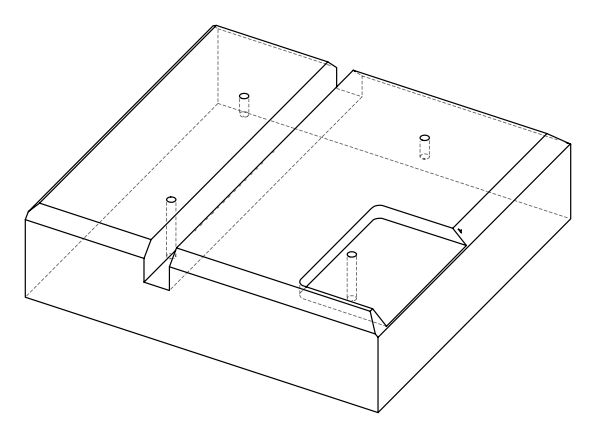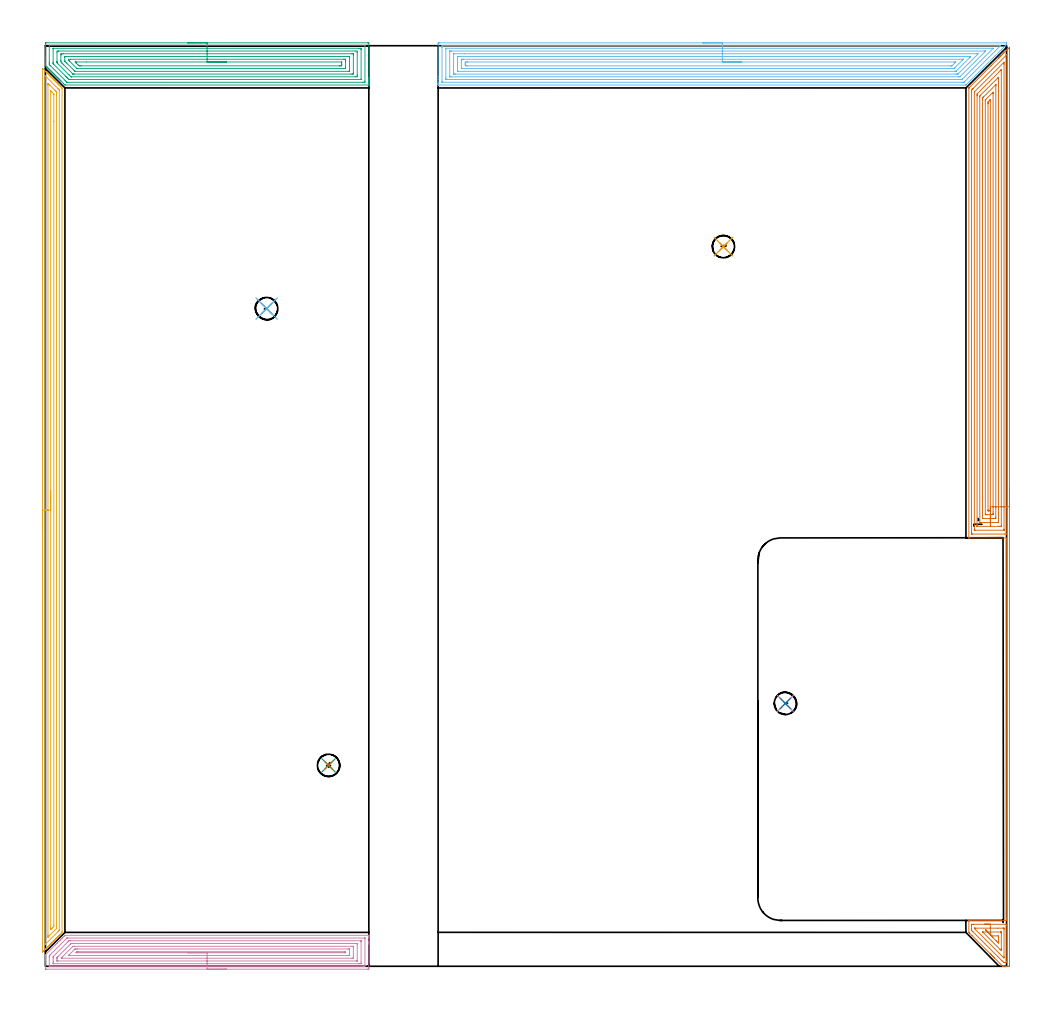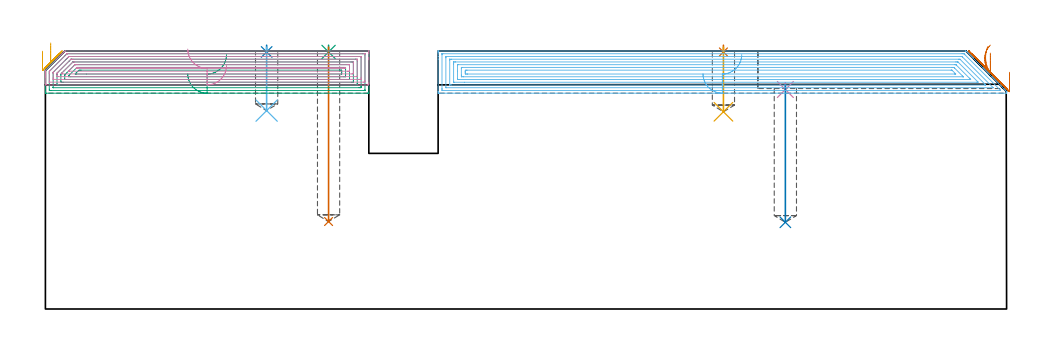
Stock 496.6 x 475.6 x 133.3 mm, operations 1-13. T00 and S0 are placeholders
(PLAN: 16 operations, 4 tool changes, 122 min)
(1 SPOT_DRILL | STEP1POCKET | NXT0321_9005460120000 | 0.03 min | 1 mm3)
(2 SPOT_DRILL_1 | STEP1POCKET_1 | NXT0321_9005460120000 | 0.03 min | 248 mm3)
(3 SPOT_DRILL_2 | STEP1POCKET_2 | NXT0321_9005460120000 | 0.03 min | 242 mm3)
(4 SPOT_DRILL_3 | STEP1POCKET_3 | NXT0321_9005460120000 | 0.03 min | 2084 mm3)
(5 DRILL_BLIND_HOLE_INTO_CENTER | STEP1POCKET | UGT0301_510 | 0.14 min | 3115 mm3)
(6 DRILL_BLIND_HOLE_INTO_CENTER_1 | STEP1POCKET_1 | UGT0301_510 | 0.13 min | 2834 mm3)
(7 DRILL_BLIND_HOLE_INTO_CENTER_2 | STEP1POCKET_2 | UGT0301_510 | 0.36 min | 8852 mm3)
(8 DRILL_BLIND_HOLE_INTO_CENTER_3 | STEP1POCKET_3 | UGT0301_510 | 0.29 min | 6989 mm3)
(9 AREA_MILL | FG_CHAMFER_SURFACE | UGT0205_001 | 10.9 min | 41622 mm3)
(10 AREA_MILL_1 | FG_CHAMFER_SURFACE_1 | UGT0205_001 | 9.4 min | 26750 mm3)
(11 AREA_MILL_2 | FG_CHAMFER_SURFACE_2 | UGT0205_001 | 14.52 min | 22630 mm3)
(12 AREA_MILL_3 | FG_CHAMFER_SURFACE_3 | UGT0205_001 | 18.53 min | 71549 mm3)
(13 AREA_MILL_4 | FG_CHAMFER_SURFACE_4 | UGT0205_001 | 18.76 min | 90824 mm3)
(14 AREA_MILL_5 | FG_CHAMFER_SURFACE_5 | UGT0205_001 | 15.98 min | 43803 mm3)
(15 MILL_SLOT | SLOT_PARTIAL_RECTANGULAR | UGT0201_105 | Follow Part, ap 5.5, ae 75% | 17.44 min | 456925 mm3)
(16 MILL_RECTANGULAR_SLOT | SLOT_RECTANGULAR | UGT0201_004 | Follow Part, ap 8, ae 75% | 15.4 min | 894584 mm3)
(TOOL NXT0321_9005460120000 | NC Spot Drill, 142deg, 12mm, Carbide, Uncoated | D12 PA142 FL30 Z2)
(TOOL UGT0301_510 | Carbide Drill 11.5 mm | D11.5 PA118 FL94 Z2)
(TOOL UGT0205_001 | Chamfer Mill 20 x 3 x 45 deg. | D20 FL50 Z2)
(TOOL UGT0201_105 | End Mill 22 mm | D22 FL25 Z2)
(TOOL UGT0201_004 | End Mill 32 mm | D32 FL53 Z6)
(OP 1 SPOT_DRILL)
G17 G21 G94 G90
T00 M6
G54
G17 G0 G90 X350.3 Y371.8 S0 M3
G43 Z143.3 H0
G94 G81 G98 Z132.805 F250. R136.3
G80
M5
M2
(OP 2 SPOT_DRILL_1)
G17 G21 G94 G90
T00 M6
G54
G17 G0 G90 X114.3 Y339.8 S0 M3
G43 Z143.3 H0
G94 G81 G98 Z132.805 F250. R136.3
G80
M5
M2
(OP 3 SPOT_DRILL_2)
G17 G21 G94 G90
T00 M6
G54
G17 G0 G90 X146.3 Y103.8 S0 M3
G43 Z143.3 H0
G94 G81 G98 Z132.805 F250. R136.3
G80
M5
M2
(OP 4 SPOT_DRILL_3)
G17 G21 G94 G90
T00 M6
G54
G17 G0 G90 X382.3 Y135.8 S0 M3
G43 Z143.3 H0
G94 G81 G98 Z113.405 F250. R116.9
G80
M5
M2
(OP 5 DRILL_BLIND_HOLE_INTO_CENTER)
G17 G21 G94 G90
T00 M6
G54
G17 G0 G90 X350.3 Y371.8 S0 M3
G43 Z143.3 H0
G94 G81 G98 Z101.9 F250. R135.3
G80
M5
M2
(OP 6 DRILL_BLIND_HOLE_INTO_CENTER_1)
G17 G21 G94 G90
T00 M6
G54
G17 G0 G90 X114.3 Y339.8 S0 M3
G43 Z143.3 H0
G94 G81 G98 Z102.5 F250. R135.3
G80
M5
M2
(OP 7 DRILL_BLIND_HOLE_INTO_CENTER_2)
G17 G21 G94 G90
T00 M6
G54
G17 G0 G90 X146.3 Y103.8 S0 M3
G43 Z143.3 H0
G94 G81 G98 Z45.2 F250. R135.3
G80
M5
M2
(OP 8 DRILL_BLIND_HOLE_INTO_CENTER_3)
G17 G21 G94 G90
T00 M6
G54
G17 G0 G90 X382.3 Y135.8 S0 M3
G43 Z143.3 H0
G94 G81 G98 Z44.8 F250. R115.9
G80
M5
M2
(OP 9 AREA_MILL)
G17 G21 G94 G90
T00 M6
G54
G17 G0 G90 X73.55 Y477.1 S1061 M3
G43 Z143.3 H0
Z121.5
G94 G1 X73.588 Z120.628 F250.
X73.702 Z119.764
X73.891 Z118.912
X74.153 Z118.08
X74.487 Z117.274
X74.89 Z116.5
X75.358 Z115.764
X75.89 Z115.072
X76.479 Z114.429
X77.122 Z113.84
X77.814 Z113.309
X78.55 Z112.84
X79.324 Z112.437
X80.13 Z112.103
X80.962 Z111.841
X81.814 Z111.652
X82.678 Z111.538
X83.55 Z111.5
X166.502
X166.775 Y477.097 Z111.502
X167.09 Y477.091 Z111.506
X167.1 Y476.771 Z111.826
Y459.203 Z129.392
Y458.604 Z129.99
Y458.015 Z130.581
Y457.71 Z130.886
Y457.122 Z131.475
Y456.816 Z131.779
Y456.206 Z132.394
Y455.726 Z132.874
X167.099 Y455.36 Z133.231
Y455.353 Z133.238
X167.09 Y455.303 Z133.288
X166.948 Y455.3 Z133.3
X10.41
X10.096 Y455.304 Z133.29
X9.941 Y455.458 Z133.138
X9.749 Y455.649 Z132.946
X9.221 Y456.179 Z132.42
X7.987 Y457.412 Z131.185
X7.943 Y457.456 Z131.143
X7.734 Y457.665 Z130.934
X7.689 Y457.71 Z130.887
X7.645 Y457.755 Z130.844
X7.437 Y457.963 Z130.636
X7.391 Y458.008 Z130.589
X7.346 Y458.053 Z130.546
X7.139 Y458.26 Z130.339
X7.093 Y458.306 Z130.291
X7.048 Y458.352 Z130.247
X6.842 Y458.557 Z130.042
X6.795 Y458.604 Z129.993
X6.749 Y458.65 Z129.949
X6.545 Y458.855 Z129.744
X6.497 Y458.902 Z129.695
X6.451 Y458.949 Z129.65
X6.248 Y459.152 Z129.447
X6.199 Y459.2 Z129.398
X6.152 Y459.247 Z129.352
X5.95 Y459.449 Z129.15
X5.901 Y459.497 Z129.1
X5.854 Y459.546 Z129.053
X5.653 Y459.747 Z128.852
X5.603 Y459.795 Z128.802
X5.555 Y459.844 Z128.755
X5.356 Y460.044 Z128.555
X5.305 Y460.093 Z128.504
X5.257 Y460.143 Z128.456
X5.058 Y460.341 Z128.258
X5.008 Y460.391 Z128.206
X4.958 Y460.441 Z128.158
X4.761 Y460.639 Z127.96
X4.71 Y460.689 Z127.908
X4.66 Y460.74 Z127.859
X4.464 Y460.936 Z127.663
X4.412 Y460.987 Z127.61
X4.362 Y461.038 Z127.561
X4.166 Y461.233 Z127.366
X4.114 Y461.285 Z127.312
X4.063 Y461.337 Z127.262
X3.869 Y461.531 Z127.068
X3.816 Y461.583 Z127.014
X3.765 Y461.635 Z126.964
X3.572 Y461.828 Z126.771
X3.518 Y461.881 Z126.716
X3.466 Y461.933 Z126.666
X3.274 Y462.125 Z126.474
X3.22 Y462.178 Z126.418
X3.168 Y462.232 Z126.367
X2.977 Y462.423 Z126.176
X2.922 Y462.476 Z126.12
X2.869 Y462.53 Z126.069
X2.68 Y462.72 Z125.879
X2.624 Y462.774 Z125.823
X2.571 Y462.829 Z125.77
X2.382 Y463.017 Z125.582
X2.326 Y463.072 Z125.525
X2.272 Y463.127 Z125.472
X2.085 Y463.315 Z125.284
X2.029 Y463.37 Z125.227
X1.974 Y463.426 Z125.173
X1.788 Y463.612 Z124.987
X1.731 Y463.668 Z124.929
X1.675 Y463.724 Z124.875
X1.49 Y463.909 Z124.69
X1.433 Y463.966 Z124.631
X1.377 Y464.023 Z124.576
X1.193 Y464.206 Z124.393
X1.135 Y464.264 Z124.333
X1.078 Y464.321 Z124.278
X0.896 Y464.504 Z124.095
X0.837 Y464.562 Z124.035
X0.78 Y464.62 Z123.979
X0.598 Y464.801 Z123.798
X0.539 Y464.859 Z123.737
X0.365 Y465.035 Z123.565
X0.301 Y465.099 Z123.501
X0. Y465.4 Z123.197
Y465.759 Z122.841
Y466.647 Z121.948
Y468.74 Z119.858
Y469.328 Z119.267
Y469.928 Z118.668
X0.001 Y476.477 Z112.12
X0.003 Y477.074 Z111.523
X0.007 Y477.091 Z111.506
X0.598 Y477.1 Z111.5
X83.55
Y475.686 Z112.914
X164.718
X164.82 Y475.685 Z112.915
X165.023 Y475.681 Z112.919
X165.077 Y475.679 Z112.921
X165.09 Y475.669 Z112.931
X165.094 Y475.638 Z112.962
X165.097 Y475.584 Z113.016
X165.1 Y475.201 Z113.399
X165.099 Y457.328 Z131.272
X165.092 Y456.816 Z131.784
X165.09 Y456.727 Z131.873
X164.921 Y456.719 Z131.881
X164.818 Y456.716 Z131.884
X164.718 Y456.715 Z131.885
X163.928 Y456.714 Z131.886
X11.403 Y456.715 Z131.885
X11.302 Y456.716 Z131.884
X11.201 Y456.719 Z131.881
X11.139 Y456.722 Z131.878
X11.106 Y456.752 Z131.848
X11.037 Y456.816 Z131.784
X10.41 Y457.44 Z131.16
X10.139 Y457.71 Z130.89
X2.382 Y465.469 Z123.131
X2.104 Y465.753 Z122.847
X2.011 Y465.851 Z122.749
X2.007 Y465.945 Z122.655
X2.002 Y466.135 Z122.465
X2. Y466.647 Z121.953
Y467.03 Z121.57
X2.001 Y475.072 Z113.528
X2.008 Y475.584 Z113.016
X2.01 Y475.673 Z112.927
X2.179 Y475.681 Z112.919
X2.282 Y475.684 Z112.916
X2.382 Y475.685 Z112.915
X3.172 Y475.686 Z112.914
X83.55
Y474.272 Z114.328
X162.042 Y474.271 Z114.329
X162.461 Y474.27 Z114.33
X162.934 Y474.267 Z114.333
X163.082 Y474.265 Z114.335
X163.093 Y473.963 Z114.637
X163.098 Y473.796 Z114.804
X163.1 Y473.63 Z114.97
Y458.438 Z130.162
X163.096 Y458.271 Z130.329
X163.091 Y458.16 Z130.44
X163.087 Y458.134 Z130.466
X163.08 Y458.132 Z130.468
X163.052 Y458.13 Z130.47
X162.934 Y458.129 Z130.471
X13.56
X13.086
X12.665 Y458.131 Z130.469
X12.194 Y458.136 Z130.464
X11.707 Y458.604 Z129.996
X11.302 Y458.999 Z129.601
X10.802 Y459.497 Z129.103
X10.41 Y459.889 Z128.711
X4.356 Y465.943 Z122.657
X4.166 Y466.134 Z122.466
X4.044 Y466.264 Z122.336
X4.016 Y466.295 Z122.305
X4.01 Y466.37 Z122.23
X4.004 Y466.48 Z122.12
X4.001 Y466.647 Z121.953
X4. Y466.813 Z121.787
Y473.963 Z114.637
X4.004 Y474.129 Z114.471
X4.009 Y474.24 Z114.36
X4.013 Y474.266 Z114.334
X4.02 Y474.268 Z114.332
X4.048 Y474.269 Z114.331
X4.166 Y474.271 Z114.329
X83.55 Y474.272 Z114.328
Y472.857 Z115.743
X160.304
X161.09 Y472.846 Z115.754
X161.1 Y472.059 Z116.541
Y472.009 Z116.591
Y460.441 Z128.159
X161.093 Y459.554 Z129.046
X160.258 Y459.543 Z129.057
X160.212
X13.509
X13.298 Y459.545 Z129.055
X13.245 Y459.547 Z129.053
X13.222 Y459.549 Z129.051
X13.197 Y459.564 Z129.036
X13.086 Y459.667 Z128.933
X12.358 Y460.391 Z128.209
X12.194 Y460.555 Z128.045
X6.842 Y465.907 Z122.693
X6.113 Y466.647 Z121.953
X6.01 Y466.755 Z121.845
X6.007 Y466.858 Z121.742
X6.003 Y467.069 Z121.531
X6. Y467.491 Z121.109
Y467.541 Z121.059
Y471.959 Z116.641
X6.007 Y472.846 Z115.754
X6.842 Y472.857 Z115.743
X6.888
X83.55
Y471.443 Z117.157
X158.147
X158.474 Y471.442 Z117.158
X159.043 Y471.438 Z117.162
X159.079 Y471.436 Z117.164
X159.09 Y471.425 Z117.175
X159.096 Y471.385 Z117.215
X159.099 Y471.115 Z117.485
X159.1 Y470.488 Z118.112
X159.099 Y461.552 Z127.048
X159.095 Y461.285 Z127.315
X159.09 Y460.978 Z127.622
X158.795 Y460.964 Z127.636
X158.474 Y460.961 Z127.639
X157.909 Y460.957 Z127.643
X14.87
X14.303 Y460.959 Z127.641
X14.265 Y460.961 Z127.639
X14.249 Y460.963 Z127.637
X14.176 Y461.031 Z127.569
X14.043 Y461.157 Z127.443
X13.978 Y461.22 Z127.38
X13.913 Y461.285 Z127.315
X9.445 Y465.753 Z122.847
X8.626 Y466.574 Z122.026
X8.559 Y466.647 Z121.953
X8.01 Y467.264 Z121.336
X8.007 Y467.541 Z121.059
X8.001 Y468.167 Z120.433
Y470.848 Z117.752
X8.005 Y471.115 Z117.485
X8.01 Y471.422 Z117.178
X8.306 Y471.436 Z117.164
X8.626 Y471.439 Z117.161
X9.191 Y471.443 Z117.157
X83.55
Y470.029 Z118.571
X156.883 Y470.028 Z118.572
X157.043 Y470.026 Z118.574
X157.081 Y470.022 Z118.578
X157.09 Y470.02 Z118.58
X157.094 Y470.008 Z118.592
X157.097 Y469.975 Z118.625
X157.1 Y469.811 Z118.789
Y462.662 Z125.938
X157.098 Y462.525 Z126.075
X157.093 Y462.415 Z126.185
X157.09 Y462.384 Z126.216
X157.08 Y462.378 Z126.222
X157.039 Y462.376 Z126.224
X156.69 Y462.372 Z126.228
X156.498 Y462.371 Z126.229
X15.569
X15.395 Y462.373 Z126.227
X15.308 Y462.376 Z126.224
X15.29 Y462.378 Z126.222
X15.254 Y462.406 Z126.194
X15.168 Y462.487 Z126.113
X14.87 Y462.779 Z125.821
X11.002 Y466.647 Z121.953
X10.41 Y467.245 Z121.355
X10.132 Y467.541 Z121.059
X10.048 Y467.637 Z120.963
X10.01 Y467.696 Z120.904
X10.007 Y467.746 Z120.854
X10.002 Y467.95 Z120.65
X10. Y469.738 Z118.862
X10.002 Y469.875 Z118.725
X10.007 Y469.985 Z118.615
X10.01 Y470.016 Z118.584
X10.02 Y470.022 Z118.578
X10.061 Y470.024 Z118.576
X10.41 Y470.028 Z118.572
X10.602 Y470.029 Z118.571
X83.55
Y468.615 Z119.985
X154.014
X154.728 Y468.613 Z119.987
X154.906 Y468.611 Z119.989
X155.077 Y468.608 Z119.992
X155.09 Y468.434 Z120.166
X155.097 Y468.243 Z120.357
X155.1 Y467.541 Z121.059
Y467.346 Z121.254
X155.099 Y464.666 Z123.934
X155.09 Y463.966 Z124.634
X155.079 Y463.792 Z124.808
X154.014 Y463.785 Z124.815
X16.654 Y463.786 Z124.814
X16.474 Y463.787 Z124.813
X16.354 Y463.791 Z124.809
X16.316 Y463.793 Z124.807
X16.299 Y463.805 Z124.795
X16.265 Y463.836 Z124.764
X16.132 Y463.966 Z124.634
X12.557 Y467.541 Z121.059
X12.194 Y467.907 Z120.693
X12.07 Y468.039 Z120.561
X12.01 Y468.112 Z120.488
X12.009 Y468.24 Z120.36
X12.01 Y468.434 Z120.166
X12.021 Y468.608 Z119.992
X13.086 Y468.614 Z119.986
X83.55 Y468.615 Z119.985
Y467.2 Z121.4
X152.961
X153.034 Y467.199 Z121.401
X153.068 Y467.197 Z121.403
X153.083 Y467.194 Z121.406
X153.09 Y467.183 Z121.417
X153.093 Y467.081 Z121.519
X153.1 Y466.669 Z121.931
Y465.776 Z122.824
Y465.753 Z122.847
X153.093 Y465.318 Z123.282
X153.09 Y465.215 Z123.385
X152.966 Y465.207 Z123.393
X152.779 Y465.203 Z123.397
X152.23 Y465.2 Z123.4
X151.891
X18.438
X18.097 Y465.201 Z123.399
X17.546 Y465.205 Z123.395
X17.366 Y465.207 Z123.393
X17.178 Y465.381 Z123.219
X16.796 Y465.753 Z122.847
X16.654 Y465.893 Z122.707
X15.9 Y466.647 Z121.953
X15.762 Y466.786 Z121.814
X15.498 Y467.056 Z121.544
X15.374 Y467.184 Z121.416
X15.425 Y467.193 Z121.407
X15.762 Y467.197 Z121.403
X16.102 Y467.199 Z121.401
X21.153 Y467.2 Z121.4
X83.55
X84.422 Z121.438
X85.286 Z121.551
X86.138 Z121.74
X86.97 Z122.003
X87.776 Z122.336
X88.55 Z122.739
X89.286 Z123.208
X89.978 Z123.739
X90.621 Z124.328
X91.21 Z124.972
X91.742 Z125.664
X92.21 Z126.4
X92.613 Z127.173
X92.947 Z127.979
X93.209 Z128.811
X93.398 Z129.663
X93.512 Z130.528
X93.55 Z131.4
G0 Z143.3
M5
M2
(OP 10 AREA_MILL_1)
G17 G21 G94 G90
T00 M6
G54
G17 G0 G90 X93.55 Y-1.5 S1061 M3
G43 Z143.3 H0
Z125.8
G94 G1 X93.512 Z124.929 F250.
X93.398 Z124.064
X93.209 Z123.212
X92.947 Z122.38
X92.613 Z121.574
X92.21 Z120.8
X91.742 Z120.064
X91.21 Z119.372
X90.621 Z118.729
X89.978 Z118.14
X89.286 Z117.609
X88.55 Z117.14
X87.776 Z116.737
X86.97 Z116.403
X86.138 Z116.141
X85.287 Z115.952
X84.422 Z115.838
X83.55 Z115.8
X0.599
X0.19 Y-1.496 Z115.802
X0.01 Y-1.492 Z115.805
X0. Y-1.093 Z116.203
Y2.42 Z119.714
Y2.998 Z120.295
Y3.298 Z120.594
Y3.876 Z121.172
Y4.176 Z121.472
Y4.777 Z122.076
Y5.333 Z122.632
X0.01 Y5.903 Z123.201
X0.036 Y5.933 Z123.231
X0.153 Y6.053 Z123.351
X5.151 Y11.051 Z128.351
X5.301 Y11.202 Z128.499
X5.356 Y11.257 Z128.555
X5.99 Y11.891 Z129.19
X6.179 Y12.08 Z129.377
X6.83 Y12.73 Z130.03
X7.057 Y12.959 Z130.255
X7.669 Y13.569 Z130.869
X7.734 Y13.635 Z130.934
X7.935 Y13.837 Z131.133
X8.509 Y14.409 Z131.709
X8.626 Y14.527 Z131.825
X8.813 Y14.715 Z132.011
X9.348 Y15.249 Z132.548
X9.518 Y15.419 Z132.717
X9.692 Y15.593 Z132.891
X9.836 Y15.738 Z133.033
X10.106 Y16. Z133.285
X10.41 Z133.3
X166.948
X167.09 Y15.998 Z133.288
X167.098 Y15.863 Z133.155
X167.1 Y15.722 Z133.021
Y15.316 Z132.615
Y14.715 Z132.01
Y12.658 Z129.956
Y12.08 Z129.375
Y11.491 Z128.787
Y-0.504 Z116.793
X167.095 Y-1.093 Z116.204
X167.09 Y-1.492 Z115.805
X166.911 Y-1.496 Z115.802
X166.502 Y-1.5 Z115.8
X83.55
Y-0.086 Z117.214
X2.25 Y-0.085 Z117.215
X2.034 Y-0.081 Z117.219
X2.014 Y-0.079 Z117.221
X2.008 Y-0.066 Z117.234
X2.002 Y-0.039 Z117.261
X2.001 Y-0.012 Z117.288
X2. Y4.552 Z121.852
X2.003 Y5.054 Z122.354
X2.006 Y5.425 Z122.725
X2.129 Y5.567 Z122.867
X2.382 Y5.832 Z123.132
X2.433 Y5.883 Z123.183
X10.841 Y14.291 Z131.591
X10.995 Y14.443 Z131.743
X11.122 Y14.564 Z131.864
X11.141 Y14.579 Z131.879
X11.16 Y14.582 Z131.882
X11.207 Y14.585 Z131.885
X11.302 Y14.586 Z131.886
X11.433
X164.85 Y14.585 Z131.885
X165.066 Y14.581 Z131.881
X165.086 Y14.579 Z131.879
X165.092 Y14.566 Z131.866
X165.098 Y14.539 Z131.839
X165.099 Y14.512 Z131.812
Y0.663 Z117.963
X165.097 Y0.29 Z117.59
X165.088 Y-0.079 Z117.221
X164.718 Y-0.084 Z117.216
X164.586 Y-0.085 Z117.215
X83.55 Y-0.086 Z117.214
Y1.329 Z118.629
X4.166
X4.094 Y1.331 Z118.631
X4.038 Y1.334 Z118.634
X4.01 Y1.337 Z118.637
X4.008 Y1.378 Z118.678
X4.003 Y1.541 Z118.841
X4. Y1.705 Z119.005
Y2.42 Z119.72
Y4.34 Z121.64
X4.002 Y4.697 Z121.997
X4.006 Y4.876 Z122.176
X4.01 Y4.964 Z122.264
X4.018 Y5.007 Z122.307
X4.059 Y5.054 Z122.354
X4.11 Y5.11 Z122.41
X4.166 Y5.167 Z122.467
X11.633 Y12.633 Z129.933
X11.964 Y12.959 Z130.259
X12.081 Y13.07 Z130.37
X12.194 Y13.164 Z130.464
X12.871 Y13.17 Z130.47
X13.086 Y13.171 Z130.471
X162.934
X163.006 Y13.169 Z130.469
X163.062 Y13.166 Z130.466
X163.09 Y13.163 Z130.463
X163.092 Y13.122 Z130.422
X163.097 Y12.959 Z130.259
X163.1 Y12.795 Z130.095
Y2.256 Z119.556
X163.097 Y1.541 Z118.841
X163.094 Y1.384 Z118.684
X163.087 Y1.335 Z118.635
X163.041 Y1.333 Z118.633
X162.934 Y1.331 Z118.631
X162.258 Y1.329 Z118.629
X162.042
X83.55
Y2.743 Z120.043
X6.514
X6.122 Y2.746 Z120.046
X6.04 Y2.748 Z120.048
X6.01 Y2.75 Z120.05
X6.007 Y2.789 Z120.089
X6.004 Y2.881 Z120.181
X6. Y3.249 Z120.549
Y4.127 Z121.427
Y4.176 Z121.476
X6.003 Y4.383 Z121.683
X6.006 Y4.487 Z121.787
X6.01 Y4.537 Z121.837
X6.035 Y4.574 Z121.874
X6.232 Y4.777 Z122.077
X6.504 Y5.054 Z122.354
X12.867 Y11.418 Z128.718
X13.086 Y11.635 Z128.935
X13.182 Y11.723 Z129.023
X13.214 Y11.75 Z129.05
X13.251 Y11.752 Z129.052
X13.416 Y11.755 Z129.055
X13.978 Y11.757 Z129.057
X14.306
X160.586
X160.978 Y11.754 Z129.054
X161.06 Y11.752 Z129.052
X161.09 Y11.75 Z129.05
X161.093 Y11.711 Z129.011
X161.096 Y11.619 Z128.919
X161.1 Y11.251 Z128.551
X161.099 Y2.883 Z120.183
X161.096 Y2.78 Z120.08
X161.093 Y2.755 Z120.055
X161.089 Y2.75 Z120.05
X161.077 Y2.747 Z120.047
X161.01 Y2.745 Z120.045
X160.821 Y2.743 Z120.043
X83.55
Y4.157 Z121.457
X8.626 Y4.158 Z121.458
X8.086 Y4.176 Z121.476
X8.351 Y4.447 Z121.747
X8.626 Y4.728 Z122.028
X13.978 Y10.079 Z127.379
X14.103 Y10.2 Z127.5
X14.234 Y10.324 Z127.624
X14.851 Y10.343 Z127.643
X14.87
X158.474 Y10.342 Z127.642
X159.09 Y10.324 Z127.624
X159.099 Y9.709 Z127.009
X159.1 Y5.054 Z122.354
X159.097 Y4.441 Z121.741
X159.09 Y4.176 Z121.476
X158.493 Y4.157 Z121.457
X158.474
X83.55
Y5.571 Z122.871
X12.561 Y5.572 Z122.872
X12.382 Y5.573 Z122.873
X12.194 Y5.578 Z122.878
X11.946 Y5.587 Z122.887
X12.087 Y5.735 Z123.035
X12.194 Y5.846 Z123.146
X14.915 Y8.567 Z125.867
X15.2 Y8.844 Z126.144
X15.28 Y8.92 Z126.22
X15.4 Y8.924 Z126.224
X15.762 Y8.927 Z126.227
X16.287 Y8.929 Z126.229
X16.654
X156.323 Y8.928 Z126.228
X156.69 Y8.926 Z126.226
X157.056 Y8.922 Z126.222
X157.091 Y8.918 Z126.218
X157.094 Y8.881 Z126.181
X157.098 Y8.81 Z126.11
X157.1 Y8.702 Z126.002
Y8.567 Z125.867
Y6.407 Z123.707
X157.099 Y5.933 Z123.233
X157.098 Y5.731 Z123.031
X157.094 Y5.63 Z122.93
X157.09 Y5.585 Z122.885
X157.051 Y5.577 Z122.877
X156.69 Y5.574 Z122.874
X156.165 Y5.572 Z122.872
X83.55 Y5.571 Z122.871
Y6.985 Z124.285
X16.476 Y6.986 Z124.286
X16.033 Y6.987 Z124.287
X15.909 Y6.989 Z124.289
X15.808 Y6.992 Z124.292
X15.856 Y7.047 Z124.347
X16.009 Y7.207 Z124.507
X16.129 Y7.328 Z124.628
X16.255 Y7.449 Z124.749
X16.319 Y7.508 Z124.808
X16.389 Y7.51 Z124.81
X16.538 Y7.513 Z124.813
X16.654 Y7.514 Z124.814
X16.831 Y7.515 Z124.815
X154.729 Y7.514 Z124.814
X154.906 Y7.513 Z124.813
X155.089 Y7.509 Z124.809
X155.093 Y7.505 Z124.805
X155.098 Y7.5 Z124.8
X155.096 Y7.155 Z124.455
X155.094 Y7.059 Z124.359
X155.09 Y7.001 Z124.301
X155.039 Y6.992 Z124.292
X154.906 Y6.989 Z124.289
X154.728 Y6.986 Z124.286
X83.55 Y6.985 Z124.285
X82.678 Z124.323
X81.814 Z124.437
X80.962 Z124.626
X80.13 Z124.888
X79.324 Z125.222
X78.55 Z125.625
X77.814 Z126.094
X77.122 Z126.625
X76.479 Z127.214
X75.89 Z127.857
X75.359 Z128.55
X74.89 Z129.285
X74.487 Z130.059
X74.153 Z130.865
X73.891 Z131.697
X73.702 Z132.549
X73.588 Z133.414
X73.55 Z134.285
G0 Z143.3
M5
M2
(OP 11 AREA_MILL_2)
G17 G21 G94 G90
T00 M6
G54
G17 G0 G90 X-1.5 Y225.65 S1061 M3
G43 Z143.3 H0
Z133.2
G94 G1 Y225.688 Z132.328 F250.
Y225.802 Z131.463
Y225.991 Z130.612
Y226.253 Z129.78
Y226.587 Z128.974
Y226.99 Z128.2
Y227.459 Z127.464
Y227.99 Z126.772
Y228.579 Z126.129
Y229.222 Z125.54
Y229.914 Z125.008
Y230.65 Z124.54
Y231.424 Z124.137
Y232.23 Z123.803
Y233.062 Z123.541
Y233.914 Z123.352
Y234.779 Z123.238
Y235.65 Z123.2
Y463.664
X-1.493 Y463.864 Z123.204
X-1.491 Y463.881 Z123.205
X-1.463 Y463.864 Z123.235
X-1.026 Y463.426 Z123.674
X-0.908 Y463.309 Z123.79
X0.237 Y462.163 Z124.936
X0.281 Y462.12 Z124.978
X0.325 Y462.075 Z125.024
X0.533 Y461.867 Z125.232
X0.578 Y461.823 Z125.275
X0.623 Y461.777 Z125.322
X0.83 Y461.571 Z125.529
X0.875 Y461.526 Z125.573
X0.922 Y461.479 Z125.621
X1.126 Y461.275 Z125.825
X1.173 Y461.229 Z125.87
X1.22 Y461.181 Z125.919
X1.422 Y460.978 Z126.121
X1.47 Y460.932 Z126.167
X1.518 Y460.883 Z126.217
X1.718 Y460.682 Z126.417
X1.767 Y460.634 Z126.464
X1.816 Y460.585 Z126.515
X2.015 Y460.386 Z126.714
X2.064 Y460.337 Z126.761
X2.114 Y460.286 Z126.813
X2.311 Y460.09 Z127.01
X2.361 Y460.04 Z127.058
X2.412 Y459.988 Z127.111
X2.607 Y459.793 Z127.306
X2.659 Y459.743 Z127.355
X2.71 Y459.69 Z127.409
X2.903 Y459.497 Z127.602
X2.956 Y459.446 Z127.653
X3.008 Y459.392 Z127.707
X3.2 Y459.201 Z127.899
X3.253 Y459.149 Z127.95
X3.307 Y459.094 Z128.005
X3.496 Y458.905 Z128.195
X3.55 Y458.851 Z128.247
X3.605 Y458.796 Z128.304
X3.792 Y458.608 Z128.491
X3.847 Y458.554 Z128.544
X3.903 Y458.498 Z128.602
X4.088 Y458.312 Z128.787
X4.144 Y458.257 Z128.841
X4.201 Y458.2 Z128.9
X4.384 Y458.016 Z129.083
X4.442 Y457.96 Z129.138
X4.499 Y457.901 Z129.198
X4.681 Y457.72 Z129.38
X4.739 Y457.663 Z129.435
X4.797 Y457.603 Z129.496
X4.977 Y457.423 Z129.676
X5.036 Y457.366 Z129.733
X5.095 Y457.305 Z129.794
X5.273 Y457.127 Z129.972
X5.333 Y457.068 Z130.03
X5.393 Y457.007 Z130.092
X5.569 Y456.831 Z130.268
X5.63 Y456.771 Z130.327
X5.691 Y456.709 Z130.39
X5.866 Y456.535 Z130.565
X5.927 Y456.474 Z130.624
X5.99 Y456.411 Z130.689
X6.162 Y456.239 Z130.861
X6.225 Y456.177 Z130.921
X6.288 Y456.113 Z130.987
X6.458 Y455.942 Z131.157
X6.522 Y455.88 Z131.218
X6.586 Y455.815 Z131.285
X6.754 Y455.646 Z131.453
X6.819 Y455.583 Z131.515
X6.884 Y455.516 Z131.583
X7.051 Y455.35 Z131.75
X7.116 Y455.285 Z131.813
X7.182 Y455.218 Z131.881
X7.347 Y455.054 Z132.046
X7.413 Y454.988 Z132.11
X7.48 Y454.92 Z132.179
X7.643 Y454.757 Z132.342
X7.71 Y454.691 Z132.407
X7.778 Y454.622 Z132.477
X7.939 Y454.461 Z132.638
X8.008 Y454.394 Z132.704
X8.076 Y454.324 Z132.775
X8.309 Y454.091 Z133.009
X8.594 Y453.795 Z133.292
X8.6 Y453.43 Z133.3
Y17.871
X8.594 Y17.505 Z133.292
X8.309 Y17.209 Z133.009
X7.63 Y16.529 Z132.329
X7.413 Y16.313 Z132.113
X7.183 Y16.082 Z131.882
X7.116 Y16.014 Z131.813
X7.05 Y15.95 Z131.749
X6.884 Y15.784 Z131.583
X6.819 Y15.717 Z131.515
X6.754 Y15.653 Z131.453
X6.586 Y15.486 Z131.285
X6.522 Y15.42 Z131.218
X6.458 Y15.357 Z131.157
X6.288 Y15.188 Z130.987
X6.225 Y15.123 Z130.921
X6.161 Y15.061 Z130.86
X5.99 Y14.89 Z130.689
X5.927 Y14.826 Z130.624
X5.865 Y14.765 Z130.564
X5.692 Y14.591 Z130.391
X5.63 Y14.529 Z130.327
X5.569 Y14.468 Z130.268
X5.394 Y14.293 Z130.093
X5.333 Y14.231 Z130.03
X5.273 Y14.172 Z129.972
X5.096 Y13.995 Z129.795
X5.036 Y13.934 Z129.733
X4.976 Y13.876 Z129.675
X4.798 Y13.697 Z129.497
X4.739 Y13.637 Z129.435
X4.68 Y13.58 Z129.379
X4.499 Y13.399 Z129.198
X4.442 Y13.34 Z129.138
X4.384 Y13.283 Z129.083
X4.201 Y13.101 Z128.9
X4.144 Y13.043 Z128.841
X4.088 Y12.987 Z128.787
X3.903 Y12.803 Z128.602
X3.847 Y12.746 Z128.544
X3.792 Y12.691 Z128.49
X3.605 Y12.505 Z128.304
X3.55 Y12.449 Z128.247
X3.495 Y12.395 Z128.194
X3.307 Y12.206 Z128.006
X3.253 Y12.151 Z127.95
X3.199 Y12.099 Z127.898
X3.009 Y11.908 Z127.708
X2.956 Y11.854 Z127.653
X2.903 Y11.802 Z127.602
X2.711 Y11.61 Z127.41
X2.659 Y11.557 Z127.355
X2.607 Y11.506 Z127.306
X2.413 Y11.312 Z127.112
X2.361 Y11.26 Z127.058
X2.31 Y11.21 Z127.009
X2.114 Y11.014 Z126.813
X2.064 Y10.963 Z126.761
X2.014 Y10.914 Z126.713
X1.816 Y10.716 Z126.515
X1.767 Y10.666 Z126.464
X1.718 Y10.617 Z126.417
X1.518 Y10.418 Z126.217
X1.47 Y10.368 Z126.167
X1.422 Y10.321 Z126.121
X1.22 Y10.12 Z125.919
X1.173 Y10.071 Z125.87
X1.125 Y10.025 Z125.824
X0.922 Y9.821 Z125.621
X0.875 Y9.774 Z125.573
X0.829 Y9.729 Z125.528
X0.624 Y9.523 Z125.323
X0.578 Y9.477 Z125.275
X0.533 Y9.432 Z125.232
X0.326 Y9.225 Z125.025
X0.281 Y9.18 Z124.978
X0.237 Y9.136 Z124.936
X0.028 Y8.927 Z124.727
X-0.016 Y8.883 Z124.681
X-0.908 Y7.991 Z123.79
X-1.027 Y7.872 Z123.672
X-1.154 Y7.746 Z123.546
X-1.353 Y7.546 Z123.344
X-1.467 Y7.436 Z123.23
X-1.493 Y7.418 Z123.203
X-1.499 Y7.436 Z123.199
X-1.5 Y7.637 Z123.2
Y235.65
X-0.086 Z124.614
Y459.76
X-0.084 Y459.83 Z124.616
X-0.079 Y459.969 Z124.621
X-0.074 Y460.014 Z124.626
X-0.057 Y460.001 Z124.643
X-0.016 Y459.964 Z124.684
X0.26 Y459.69 Z124.96
X6.519 Y453.43 Z131.219
X7.116 Y452.822 Z131.816
X7.179 Y452.74 Z131.879
X7.184 Y452.605 Z131.884
X7.185 Y452.535 Z131.885
Y18.765
X7.184 Y18.697 Z131.884
X7.179 Y18.626 Z131.879
X7.169 Y18.531 Z131.869
X7.116 Y18.473 Z131.816
X6.818 Y18.17 Z131.518
X6.521 Y17.871 Z131.221
X0.122 Y11.472 Z124.822
X-0.016 Y11.336 Z124.684
X-0.064 Y11.293 Z124.636
X-0.074 Y11.285 Z124.626
X-0.079 Y11.309 Z124.621
X-0.083 Y11.4 Z124.617
X-0.085 Y11.54 Z124.615
X-0.086 Y11.61 Z124.614
Y235.65
X1.328 Z126.028
X1.329 Y455.218 Z126.029
X1.33 Y455.657 Z126.03
X1.334 Y456.113 Z126.034
X1.335 Y456.15 Z126.035
X1.381 Y456.113 Z126.081
X1.767 Y455.732 Z126.467
X2.282 Y455.218 Z126.982
X4.966 Y452.535 Z129.666
X5.333 Y452.167 Z130.033
X5.595 Y451.902 Z130.295
X5.725 Y451.767 Z130.425
X5.755 Y451.734 Z130.455
X5.765 Y451.701 Z130.465
X5.766 Y451.641 Z130.466
X5.77 Y451.202 Z130.47
X5.771 Y450.746 Z130.471
X5.772 Y450.307 Z130.472
X5.771 Y20.114 Z130.471
X5.769 Y19.66 Z130.469
X5.767 Y19.605 Z130.467
X5.765 Y19.582 Z130.465
X5.75 Y19.561 Z130.45
X5.683 Y19.487 Z130.383
X5.596 Y19.396 Z130.296
X1.388 Y15.188 Z126.088
X1.367 Y15.169 Z126.067
X1.354 Y15.159 Z126.054
X1.339 Y15.149 Z126.039
X1.335 Y15.165 Z126.035
X1.332 Y15.188 Z126.032
X1.33 Y15.244 Z126.03
X1.329 Y15.628 Z126.029
X1.328 Y16.082 Z126.028
Y235.65
X2.743 Z127.443
X2.744 Y451.998 Z127.444
X2.745 Y452.177 Z127.445
X2.748 Y452.265 Z127.448
X2.75 Y452.289 Z127.45
X2.78 Y452.261 Z127.48
X3.41 Y451.641 Z128.11
X3.55 Y451.501 Z128.25
X4.299 Y450.746 Z128.999
X4.349 Y450.691 Z129.049
X4.351 Y450.644 Z129.051
X4.354 Y450.544 Z129.054
X4.356 Y450.342 Z129.056
X4.357 Y436.577 Z129.057
Y21.448
X4.351 Y20.645 Z129.051
X4.345 Y20.605 Z129.045
X4.3 Y20.554 Z129.
X3.926 Y20.176 Z128.626
X3.55 Y19.799 Z128.25
X3.411 Y19.66 Z128.111
X3.191 Y19.444 Z127.891
X3.029 Y19.288 Z127.729
X2.75 Y19.027 Z127.45
X2.743 Y19.574 Z127.443
Y19.66
Y235.65
Y236.522 Z127.481
Y237.387 Z127.595
Y238.238 Z127.783
Y239.07 Z128.046
Y239.876 Z128.38
Y240.65 Z128.782
Y241.386 Z129.251
Y242.078 Z129.782
Y242.721 Z130.372
Y243.311 Z131.015
Y243.842 Z131.707
Y244.31 Z132.443
Y244.713 Z133.216
Y245.047 Z134.022
Y245.309 Z134.854
Y245.498 Z135.706
Y245.612 Z136.571
Y245.65 Z137.443
G0 Z143.3
M5
M2
(OP 12 AREA_MILL_3)
G17 G21 G94 G90
T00 M6
G54
G17 G0 G90 X339.75 Y477.1 S1061 M3
G43 Z143.3 H0
Z121.5
G94 G1 X339.788 Z120.628 F250.
X339.902 Z119.764
X340.091 Z118.912
X340.353 Z118.08
X340.687 Z117.274
X341.09 Z116.5
X341.559 Z115.764
X342.09 Z115.072
X342.679 Z114.429
X343.322 Z113.84
X344.014 Z113.309
X344.75 Z112.84
X345.524 Z112.437
X346.33 Z112.103
X347.162 Z111.841
X348.014 Z111.652
X348.878 Z111.538
X349.75 Z111.5
X496.416
X496.461 Y477.098 Z111.502
X496.6 Y477.091 Z111.505
Y476.477 Z112.12
X496.598 Y476.309 Z112.289
X496.565 Y476.265 Z112.335
X496.267 Y475.966 Z112.632
X475.794 Y455.494 Z133.106
X475.716 Y455.417 Z133.182
X475.595 Y455.304 Z133.29
X475.4 Y455.3 Z133.3
X203.084
X202.91 Y455.303 Z133.288
X202.903 Y455.352 Z133.239
X202.902 Y455.372 Z133.22
X202.9 Y455.813 Z132.787
Y456.08 Z132.52
Y456.816 Z131.779
Y458.078 Z130.519
Y459.497 Z129.098
Y476.215 Z112.383
X202.902 Y476.477 Z112.12
X202.907 Y477.092 Z111.506
X202.915 Y477.093 Z111.504
X203.531 Y477.1 Z111.5
X349.75
Y475.686 Z112.914
X493.286
X493.388 Y475.685 Z112.915
X493.456 Y475.683 Z112.917
X493.507 Y475.679 Z112.921
X493.515 Y475.676 Z112.924
X493.502 Y475.66 Z112.94
X493.432 Y475.584 Z113.016
X493.36 Y475.51 Z113.09
X493.286 Y475.435 Z113.165
X475.032 Y457.183 Z131.417
X474.661 Y456.816 Z131.784
X474.58 Y456.742 Z131.858
X474.552 Y456.721 Z131.879
X473.611 Y456.714 Z131.886
X205.32 Y456.715 Z131.885
X205.218 Y456.716 Z131.884
X205.014 Y456.721 Z131.879
X204.909 Y456.726 Z131.874
X204.906 Y456.757 Z131.843
X204.904 Y456.816 Z131.784
X204.9 Y457.236 Z131.364
X204.901 Y474.69 Z113.91
X204.902 Y475.107 Z113.493
X204.91 Y475.584 Z113.016
X204.921 Y475.679 Z112.921
X205.116 Y475.683 Z112.917
X205.219 Y475.685 Z112.915
X349.75 Y475.686 Z112.914
Y474.272 Z114.328
X489.475 Y474.271 Z114.329
X489.551 Y474.27 Z114.33
X489.634 Y474.266 Z114.334
X489.652 Y474.264 Z114.336
X489.649 Y474.258 Z114.342
X489.622 Y474.227 Z114.373
X489.452 Y474.053 Z114.547
X473.808 Y458.407 Z130.193
X473.611 Y458.212 Z130.388
X473.551 Y458.157 Z130.443
X473.526 Y458.138 Z130.462
X473.505 Y458.135 Z130.465
X473.402 Y458.132 Z130.468
X473.192 Y458.129 Z130.471
X207.109
X206.95 Y458.13 Z130.47
X206.924 Y458.132 Z130.468
X206.916 Y458.134 Z130.466
X206.91 Y458.146 Z130.454
X206.905 Y458.256 Z130.344
X206.902 Y458.395 Z130.205
X206.9 Y458.604 Z129.996
Y458.812 Z129.788
X206.901 Y474.003 Z114.597
X206.908 Y474.213 Z114.387
X206.911 Y474.265 Z114.335
X206.931 Y474.267 Z114.333
X206.99 Y474.269 Z114.331
X207.109 Y474.271 Z114.329
X349.75 Y474.272 Z114.328
Y472.857 Z115.743
X485.283
X485.615 Y472.853 Z115.747
X485.779 Y472.85 Z115.75
X485.789 Y472.847 Z115.753
X485.781 Y472.836 Z115.764
X485.761 Y472.813 Z115.787
X485.545 Y472.594 Z116.006
X485.412 Y472.461 Z116.139
X472.717 Y459.766 Z128.834
X472.581 Y459.633 Z128.967
X472.527 Y459.583 Z129.017
X472.498 Y459.559 Z129.041
X472.458 Y459.55 Z129.05
X471.777 Y459.543 Z129.057
X209.746
X208.939 Y459.545 Z129.055
X208.915 Y459.546 Z129.054
X208.91 Y459.549 Z129.051
X208.906 Y459.557 Z129.043
X208.902 Y459.612 Z128.988
X208.901 Y459.722 Z128.878
X208.9 Y459.944 Z128.656
X208.901 Y472.677 Z115.923
X208.903 Y472.788 Z115.812
X208.907 Y472.843 Z115.757
X208.91 Y472.851 Z115.749
X208.917 Y472.854 Z115.746
X208.944 Y472.856 Z115.744
X209.792 Y472.857 Z115.743
X349.75
Y471.443 Z117.157
X481.332
X481.522 Y471.442 Z117.158
X481.66 Y471.44 Z117.16
X481.887 Y471.436 Z117.164
X481.769 Y471.28 Z117.32
X481.66 Y471.159 Z117.441
X481.638 Y471.137 Z117.463
X471.786 Y461.285 Z127.315
X471.493 Y461.003 Z127.597
X471.448 Y460.964 Z127.636
X471.365 Y460.961 Z127.639
X471.255 Y460.959 Z127.641
X470.928 Y460.957 Z127.643
X470.362
X211.908
X211.58 Y460.958 Z127.642
X211.009 Y460.962 Z127.638
X210.936 Y460.964 Z127.636
X210.91 Y460.98 Z127.62
X210.904 Y461.067 Z127.533
X210.902 Y461.285 Z127.315
X210.9 Y461.964 Z126.636
X210.901 Y471.37 Z117.23
X210.903 Y471.412 Z117.188
X210.907 Y471.432 Z117.168
X210.91 Y471.436 Z117.164
X210.925 Y471.438 Z117.162
X211.253 Y471.442 Z117.158
X216.446 Y471.443 Z117.157
X349.75
Y470.029 Z118.571
X477.381
X477.807 Y470.028 Z118.572
X477.916 Y470.026 Z118.574
X478.015 Y470.022 Z118.578
X478.059 Y470.018 Z118.582
X478.032 Y469.989 Z118.611
X477.859 Y469.809 Z118.791
X477.731 Y469.679 Z118.921
X477.38 Y469.328 Z119.272
X470.579 Y462.527 Z126.073
X470.499 Y462.45 Z126.15
X470.449 Y462.404 Z126.196
X470.422 Y462.381 Z126.219
X470.384 Y462.378 Z126.222
X470.034 Y462.373 Z126.227
X469.84 Y462.372 Z126.228
X213.369
X213.174 Y462.373 Z126.227
X212.99 Y462.378 Z126.222
X212.91 Y462.382 Z126.218
X212.908 Y462.428 Z126.172
X212.902 Y462.645 Z125.955
X212.9 Y465.775 Z122.825
X212.901 Y469.795 Z118.805
X212.906 Y469.952 Z118.648
X212.91 Y470.008 Z118.592
X212.916 Y470.023 Z118.577
X212.931 Y470.024 Z118.576
X213.018 Y470.026 Z118.574
X213.369 Y470.029 Z118.571
X213.562
X349.75
Y468.615 Z119.985
X473.792 Y468.614 Z119.986
X474.153 Y468.611 Z119.989
X474.198 Y468.609 Z119.991
X474.2 Y468.608 Z119.992
X474.198 Y468.602 Z119.998
X474.163 Y468.563 Z120.037
X473.824 Y468.221 Z120.379
X469.801 Y464.199 Z124.401
X469.564 Y463.966 Z124.634
X469.418 Y463.827 Z124.773
X469.375 Y463.792 Z124.808
X469.316 Y463.79 Z124.81
X469.14 Y463.788 Z124.812
X468.426 Y463.785 Z124.815
X468.245
X215.338 Y463.786 Z124.814
X215.157
X214.977 Y463.789 Z124.811
X214.927 Y463.792 Z124.808
X214.91 Y463.795 Z124.805
X214.907 Y463.812 Z124.788
X214.903 Y463.88 Z124.72
X214.901 Y463.966 Z124.634
X214.9 Y464.223 Z124.377
X214.901 Y467.797 Z120.803
X214.908 Y468.434 Z120.166
X214.91 Y468.562 Z120.038
X214.925 Y468.608 Z119.992
X214.981 Y468.61 Z119.99
X215.157 Y468.612 Z119.988
X215.871 Y468.615 Z119.985
X216.052
X349.75
Y467.2 Z121.4
X469.748
X470.034 Y467.198 Z121.402
X470.163 Y467.196 Z121.404
X470.33 Y467.189 Z121.411
X470.213 Y467.063 Z121.537
X470.144 Y466.992 Z121.608
X468.576 Y465.423 Z123.177
X468.463 Y465.314 Z123.287
X468.371 Y465.228 Z123.372
X468.344 Y465.206 Z123.394
X468.314 Y465.204 Z123.396
X468.245 Y465.201 Z123.399
X467.905 Y465.2 Z123.4
X217.84
X217.498 Y465.202 Z123.398
X216.946 Y465.207 Z123.393
X216.904 Y465.753 Z122.847
X216.901 Y465.798 Z122.802
Y466.647 Z121.953
X216.902 Y466.691 Z121.909
X216.946 Y467.193 Z121.407
X217.289 Y467.197 Z121.403
X217.84 Y467.2 Z121.4
X218.181
X349.75
X350.622 Z121.438
X351.487 Z121.551
X352.338 Z121.74
X353.17 Z122.003
X353.976 Z122.336
X354.75 Z122.739
X355.486 Z123.208
X356.178 Z123.739
X356.821 Z124.328
X357.41 Z124.972
X357.942 Z125.664
X358.41 Z126.4
X358.813 Z127.173
X359.147 Z127.979
X359.409 Z128.811
X359.598 Z129.663
X359.712 Z130.528
X359.75 Z131.4
G0 Z143.3
M5
M2
(OP 13 AREA_MILL_4)
G17 G21 G94 G90
T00 M6
G54
G17 G0 G90 X498.1 Y247.4 S1061 M3
G43 Z143.3 H0
Z122.3
G94 G1 Y247.362 Z121.428 F250.
Y247.248 Z120.563
Y247.059 Z119.712
Y246.797 Z118.88
Y246.463 Z118.074
Y246.06 Z117.3
Y245.592 Z116.564
Y245.06 Z115.872
Y244.471 Z115.229
Y243.828 Z114.64
Y243.136 Z114.108
Y242.4 Z113.64
Y241.626 Z113.237
Y240.82 Z112.903
Y239.988 Z112.641
Y239.136 Z112.452
Y238.272 Z112.338
Y237.4 Z112.3
Y1.104
X498.099 Y0.62 Z112.301
X498.095 Y0.215 Z112.302
X498.091 Y0.01 Z112.304
X497.697 Y0. Z112.697
X497.16 Z113.237
X496.819 Z113.577
X496.282 Z114.114
X495.941 Z114.454
X494.964 Z115.435
X494.624 Y0.009 Z115.775
X494.601 Y0.01 Z115.798
X494.43 Y0.174 Z115.97
X494.124 Y0.476 Z116.276
X490.405 Y4.194 Z119.993
X490.234 Y4.363 Z120.161
X490.069 Y4.53 Z120.329
X489.958 Y4.641 Z120.44
X489.795 Y4.803 Z120.6
X489.638 Y4.961 Z120.76
X489.511 Y5.088 Z120.887
X489.356 Y5.242 Z121.039
X489.206 Y5.393 Z121.192
X489.064 Y5.535 Z121.333
X488.917 Y5.681 Z121.479
X488.775 Y5.824 Z121.623
X488.618 Y5.981 Z121.78
X488.478 Y6.12 Z121.918
X488.343 Y6.256 Z122.055
X488.171 Y6.428 Z122.227
X478.82 Y15.779 Z131.578
X477.449 Y17.15 Z132.949
X477.165 Y17.437 Z133.232
X477.104 Y17.506 Z133.289
X477.1 Y17.597 Z133.3
Y23.405
X477.105 Y23.69 Z133.291
X477.366 Y23.7 Z133.03
X496.5 Z113.899
Y23.973
X496.494 Y24.298 Z113.893
X496.492 Y24.329 Z113.891
X496.5 Y24.365 Z113.898
X496.499 Y24.369 Z113.894
Y24.371
X496.5 Y24.553 Z113.9
Y220.423
X496.488 Y220.465 Z113.887
X496.49 Y220.471 Z113.889
X496.5 Y220.509 Z113.9
X496.493 Y220.543 Z113.889
X496.492 Y220.547 Z113.887
X496.493 Y220.555 Z113.889
X496.5 Y220.607 Z113.9
Y221.3
X477.503 Z132.896
X477.12 Y221.302 Z133.279
X477.105 Y221.31 Z133.294
X477.1 Y221.317 Z133.3
X477.104 Y453.638 Z133.296
X477.102 Y453.723 Z133.294
X477.115 Y453.806 Z133.278
X477.192 Y453.893 Z133.205
X477.226 Y453.926 Z133.173
X477.375 Y454.076 Z133.024
X488.544 Y465.245 Z121.855
X492.429 Y469.131 Z117.967
X492.564 Y469.265 Z117.833
X492.73 Y469.431 Z117.668
X492.868 Y469.57 Z117.528
X493.011 Y469.712 Z117.387
X493.161 Y469.862 Z117.236
X493.307 Y470.009 Z117.088
X493.458 Y470.159 Z116.94
X493.593 Y470.294 Z116.805
X493.746 Y470.448 Z116.649
X494.243 Y470.943 Z116.157
X494.501 Y471.201 Z115.898
X494.624 Y471.326 Z115.772
X494.968 Y471.668 Z115.432
X495.169 Y471.869 Z115.231
X495.394 Y472.095 Z115.004
X495.502 Y472.204 Z114.894
X495.941 Y472.641 Z114.458
X496.38 Y473.082 Z114.016
X496.586 Y473.286 Z113.813
X496.637 Y473.337 Z113.763
X497.258 Y473.96 Z113.138
X497.471 Y474.171 Z112.929
X498.005 Y474.705 Z112.394
X498.078 Y474.775 Z112.32
X498.095 Y474.783 Z112.303
X498.099 Y474.775 Z112.299
X498.1 Y237.4 Z112.3
X496.686 Z113.714
X496.685 Y223.618 Z113.715
X496.683 Y223.429 Z113.717
X496.681 Y223.335 Z113.719
X496.679 Y223.297 Z113.721
X496.632 Y223.294 Z113.768
X495.749 Y223.299 Z114.651
X479.065 Y223.301 Z131.335
X478.55 Y223.309 Z131.85
X478.524 Y223.31 Z131.876
X478.521 Y223.336 Z131.879
X478.518 Y223.41 Z131.882
X478.515 Y223.56 Z131.885
X478.514 Y223.862 Z131.886
X478.519 Y451.842 Z131.881
X478.523 Y452.591 Z131.877
X478.525 Y452.736 Z131.875
X478.881 Y453.12 Z131.519
X479.259 Y453.508 Z131.141
X479.318 Y453.569 Z131.082
X496.456 Y470.706 Z113.944
X496.59 Y470.838 Z113.81
X496.673 Y470.916 Z113.727
X496.678 Y470.918 Z113.722
X496.679 Y470.916 Z113.721
X496.683 Y470.86 Z113.717
X496.685 Y470.742 Z113.715
X496.686 Y237.4 Z113.714
X495.272 Z115.128
X495.271 Y225.784 Z115.129
X495.27 Y225.574 Z115.13
X495.266 Y225.36 Z115.134
X495.264 Y225.31 Z115.136
X495.241 Y225.307 Z115.159
X495.182 Y225.303 Z115.218
X495.063 Y225.301 Z115.337
X480.612 Z129.788
X480.137 Y225.307 Z130.263
X479.979 Y225.31 Z130.421
X479.935 Y225.325 Z130.465
X479.932 Y225.431 Z130.468
X479.93 Y225.572 Z130.47
X479.929 Y225.784 Z130.471
Y225.997
X479.933 Y451.499 Z130.467
X479.935 Y451.671 Z130.465
X479.937 Y451.712 Z130.463
X479.94 Y451.729 Z130.46
X479.956 Y451.748 Z130.444
X480.042 Y451.842 Z130.358
X495.146 Y466.947 Z115.254
X495.233 Y467.032 Z115.167
X495.249 Y467.043 Z115.151
X495.265 Y467.051 Z115.135
X495.266 Y467.032 Z115.134
X495.27 Y466.896 Z115.13
X495.271 Y466.82 Z115.129
X495.272 Y466.138 Z115.128
Y237.4
X493.857 Z116.543
Y227.431
X493.856 Y227.361 Z116.544
X493.853 Y227.328 Z116.547
X493.851 Y227.316 Z116.549
X493.839 Y227.31 Z116.561
X493.571 Y227.302 Z116.829
X493.307 Y227.301 Z117.093
X492.696 Y227.3 Z117.704
X481.626 Y227.301 Z128.774
X481.449 Y227.303 Z128.951
X481.384 Y227.306 Z129.016
X481.352 Y227.31 Z129.048
X481.35 Y227.32 Z129.05
X481.347 Y227.385 Z129.053
X481.344 Y227.571 Z129.056
X481.343 Y228.131 Z129.057
Y228.465
X481.347 Y449.717 Z129.053
X481.348 Y450.055 Z129.052
X481.351 Y450.606 Z129.049
X481.353 Y450.69 Z129.047
X481.405 Y450.745 Z128.995
X481.599 Y450.948 Z128.801
X487.852 Y457.203 Z122.548
X493.77 Y463.121 Z116.63
X493.81 Y463.159 Z116.59
X493.84 Y463.183 Z116.56
X493.85 Y463.19 Z116.55
X493.851 Y463.175 Z116.549
X493.855 Y463.068 Z116.545
X493.857 Y462.898 Z116.543
Y237.4
X492.443 Z117.957
Y230.252
X492.441 Y229.358 Z117.959
X492.439 Y229.348 Z117.961
X492.429 Y229.31 Z117.971
X491.608 Y229.3 Z118.792
X491.551 Z118.849
X483.649 Z126.751
X482.824 Y229.305 Z127.576
X482.771 Y229.31 Z127.629
X482.761 Y229.358 Z127.639
X482.759 Y229.371 Z127.641
X482.757 Y230.252 Z127.643
X482.761 Y449.172 Z127.639
X482.771 Y449.661 Z127.629
X482.963 Y449.86 Z127.437
X483.154 Y450.055 Z127.246
X492.089 Y458.99 Z118.311
X492.263 Y459.159 Z118.137
X492.429 Y459.319 Z117.971
X492.442 Y458.99 Z117.958
X492.443 Y458.976 Z117.957
Y237.4
X491.029 Z119.371
X491.028 Y232.039 Z119.372
X491.026 Y231.68 Z119.374
X491.022 Y231.324 Z119.378
X490.673 Y231.308 Z119.727
X490.519 Y231.302 Z119.881
X489.795 Y231.3 Z120.605
X489.643 Z120.757
X484.374 Y231.301 Z126.026
X484.199 Y231.308 Z126.201
X484.181 Y231.31 Z126.219
X484.178 Y231.318 Z126.222
X484.174 Y231.339 Z126.226
X484.172 Y231.362 Z126.228
X484.171 Y242.091 Z126.229
X484.176 Y447.732 Z126.224
X484.178 Y448.268 Z126.222
X484.181 Y448.62 Z126.219
X484.527 Y448.977 Z125.873
X484.618 Y449.069 Z125.782
X490.964 Y455.416 Z119.436
X490.988 Y455.439 Z119.412
X491.009 Y455.456 Z119.391
X491.021 Y455.462 Z119.379
X491.023 Y455.459 Z119.377
X491.027 Y455.437 Z119.373
X491.028 Y455.416 Z119.372
X491.029 Y455.205 Z119.371
Y455.054
Y237.4
X489.615 Z120.785
Y234.719
X489.614 Y234.01 Z120.786
X489.613 Y233.826 Z120.787
X489.608 Y233.471 Z120.792
X489.599 Y233.31 Z120.801
X489.43 Y233.303 Z120.97
X488.917 Y233.301 Z121.483
X488.556 Y233.3 Z121.844
X486.8 Z123.6
X486.283 Y233.301 Z124.117
X485.919 Y233.302 Z124.481
X485.644 Y233.31 Z124.756
X485.592 Y233.327 Z124.808
X485.59 Y233.427 Z124.81
X485.586 Y233.641 Z124.814
X485.589 Y447.187 Z124.811
X485.591 Y447.374 Z124.809
X485.596 Y447.55 Z124.804
X485.598 Y447.589 Z124.802
X485.626 Y447.622 Z124.774
X485.68 Y447.68 Z124.72
X485.831 Y447.834 Z124.569
X489.374 Y451.377 Z121.026
X489.449 Y451.45 Z120.951
X489.535 Y451.532 Z120.865
X489.605 Y451.596 Z120.795
X489.608 Y451.489 Z120.792
X489.614 Y451.133 Z120.786
X489.615 Y450.948 Z120.785
Y450.823
Y237.4
X488.2 Z122.2
Y236.506
Y236.342
X488.197 Y235.613 Z122.203
X488.194 Y235.455 Z122.206
X488.186 Y235.31 Z122.214
X488.039 Y235.307 Z122.361
X487.468 Y235.301 Z122.932
X487.161 Z123.239
X487.059 Y235.303 Z123.341
X487.022 Y235.307 Z123.378
X487.007 Y235.309 Z123.393
X487.005 Y235.34 Z123.395
X487.002 Y235.449 Z123.398
X487. Y235.613 Z123.4
Y235.777
X487.004 Y445.587 Z123.396
Y445.747
X487.01 Y446.481 Z123.39
X487.013 Y446.555 Z123.387
X487.049 Y446.595 Z123.351
X487.161 Y446.711 Z123.239
X487.488 Y447.041 Z122.912
X487.821 Y447.374 Z122.579
X487.932 Y447.484 Z122.468
X488.039 Y447.588 Z122.361
X488.149 Y447.69 Z122.251
X488.194 Y447.721 Z122.206
X488.197 Y447.648 Z122.203
X488.199 Y447.539 Z122.201
X488.2 Y447.374 Z122.2
Y447.21
Y237.4
Y236.528 Z122.238
Y235.664 Z122.351
Y234.812 Z122.54
Y233.98 Z122.803
Y233.174 Z123.136
Y232.4 Z123.539
Y231.664 Z124.008
Y230.972 Z124.539
Y230.329 Z125.128
Y229.74 Z125.772
Y229.208 Z126.464
Y228.74 Z127.2
Y228.337 Z127.973
Y228.003 Z128.779
Y227.741 Z129.611
Y227.552 Z130.463
Y227.438 Z131.328
Y227.4 Z132.2
G0 Z143.3
X488.201 Y21.7
Z136.341
G1 X487.612 Z135.698
X487.081 Z135.006
X486.612 Z134.27
X486.209 Z133.496
X485.875 Z132.69
X485.613 Z131.858
X485.424 Z131.006
X485.31 Z130.142
X485.272 Z129.27
X485.31 Z128.398
X485.424 Z127.533
X485.613 Z126.682
X485.875 Z125.85
X486.209 Z125.044
X486.612 Z124.27
X487.081 Z123.534
X487.612 Z122.842
X488.201 Z122.199
X496.299 Z114.101
X496.61 Y21.696 Z113.79
X496.679 Y21.694 Z113.721
X496.681 Y21.571 Z113.719
X496.685 Y21.307 Z113.715
Y2.543
X496.679 Y2.014 Z113.721
X496.651 Y2.01 Z113.749
X496.581 Y2.004 Z113.819
X496.474 Y2.001 Z113.926
X496.341 Y2. Z114.059
X495.941 Y2.001 Z114.459
X495.46 Y2.003 Z114.94
X495.063 Y2.01 Z115.337
X494.649 Y2.407 Z115.751
X494.185 Y2.866 Z116.215
X479.259 Y17.791 Z131.141
X478.567 Y18.49 Z131.833
X478.521 Y18.543 Z131.879
X478.519 Y18.586 Z131.881
X478.516 Y18.68 Z131.884
X478.515 Y18.869 Z131.885
X478.514 Y19.248 Z131.886
Y21.035
X478.515 Y21.171 Z131.885
X478.517 Y21.55 Z131.883
X478.519 Y21.644 Z131.881
X478.521 Y21.683 Z131.879
X478.566 Y21.69 Z131.834
X478.742 Y21.697 Z131.658
X479.259 Y21.699 Z131.141
X479.617 Y21.7 Z130.783
X488.201 Z122.199
Y19.7
X492.118 Z118.282
X494.753 Z115.647
X495.063 Y19.698 Z115.337
X495.166 Y19.695 Z115.234
X495.248 Y19.69 Z115.152
X495.265 Y19.686 Z115.135
X495.267 Y19.656 Z115.133
X495.269 Y19.596 Z115.131
X495.271 Y19.384 Z115.129
Y19.172
Y4.876
X495.269 Y4.663 Z115.131
X495.265 Y4.257 Z115.135
X495.063 Y4.448 Z115.337
X494.412 Y5.088 Z115.988
X480.137 Y19.363 Z130.263
X480.117 Y19.384 Z130.283
X479.935 Y19.589 Z130.465
X479.934 Y19.666 Z130.466
X479.935 Y19.686 Z130.465
X479.945 Y19.69 Z130.455
X479.982 Y19.694 Z130.418
X480.137 Y19.698 Z130.263
X480.705 Y19.7 Z129.695
X488.201 Z122.199
Y17.7
X493.408 Z116.992
X493.611 Y17.698 Z116.789
X493.746 Y17.694 Z116.654
X493.848 Y17.69 Z116.552
X493.85 Y17.675 Z116.55
X493.853 Y17.597 Z116.547
X493.857 Y17.037 Z116.543
X493.856 Y8.996 Z116.544
X493.855 Y8.662 Z116.545
X493.85 Y8.109 Z116.55
X493.307 Y8.642 Z117.093
X493.287 Y8.662 Z117.113
X484.527 Y17.422 Z125.873
X484.355 Y17.597 Z126.045
X484.297 Y17.664 Z126.103
X484.275 Y17.69 Z126.125
X484.325 Y17.694 Z126.075
X484.427 Y17.699 Z125.973
X488.201 Y17.7 Z122.199
X488.72 Y15.69 Z121.68
X488.917 Y15.697 Z121.483
X489.026 Y15.699 Z121.374
X491.66 Z118.74
X492.429 Y15.69 Z117.971
X492.443 Y14.916 Z117.957
Y14.902
X492.442 Y12.222 Z117.958
X492.429 Y11.981 Z117.971
X492.166 Y12.236 Z118.234
X491.551 Y12.848 Z118.849
X491.269 Y13.129 Z119.131
X489.482 Y14.916 Z120.918
X488.917 Y15.484 Z121.483
X488.774 Y15.632 Z121.626
X488.72 Y15.69 Z121.68
X488.244 Y16.203 Z122.202
X487.801 Y16.68 Z122.782
X487.395 Y17.119 Z123.417
X487.027 Y17.515 Z124.102
X486.702 Y17.866 Z124.831
X486.42 Y18.169 Z125.6
X486.186 Y18.422 Z126.401
X486. Y18.623 Z127.229
X485.864 Y18.77 Z128.078
X485.778 Y18.862 Z128.942
X485.744 Y18.899 Z129.813
X485.762 Y18.879 Z130.685
X485.831 Y18.805 Z131.551
X485.952 Y18.675 Z132.405
X486.122 Y18.491 Z133.241
X486.342 Y18.254 Z134.051
X486.608 Y17.967 Z134.83
X486.92 Y17.63 Z135.573
G0 Z143.3
M5
M2
